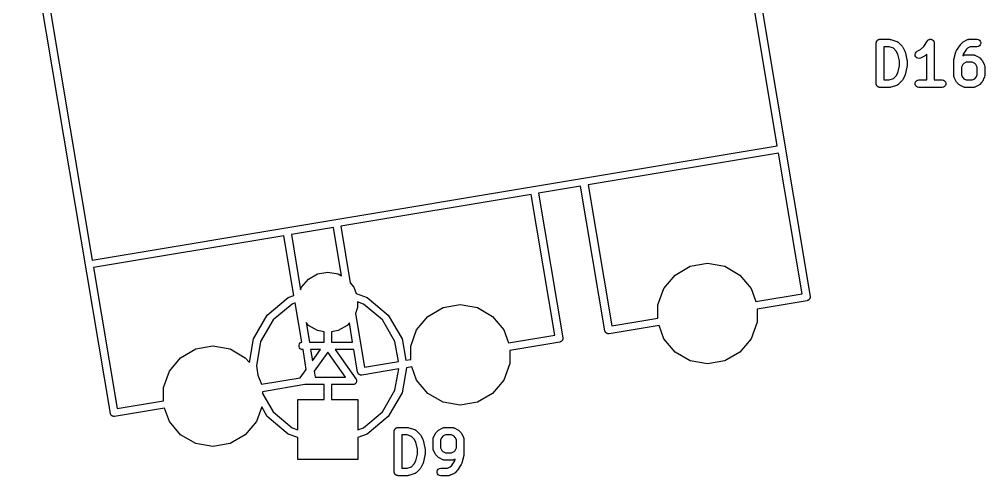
# Model space of a CAD drawing. Extents: x 59 to 126, y -132 to -24.
# Drawn here: x 61.85 to 81.1, y -51.69 to -42.58 of the extents above; entities that cross this region are included whole.
import ezdxf

# ---------------------------------------------------------------- set-up
doc = ezdxf.new("R2010")
doc.units = 0
doc.header["$MEASUREMENT"] = 0
doc.layers.add('BLACK', color=7, linetype='CONTINUOUS')

msp = doc.modelspace()

# ---------------------------------------------------------------- linework, layer by layer
at = {"layer": 'Black'}
for p, q in [((76.9633, -45.1048), (75.6553, -37.2885)), ((75.8032, -37.2637), (77.6187, -48.1129)), ((63.6628, -50.4483), (61.8473, -39.5991)), ((61.9952, -39.5744), (63.3032, -47.3907)), ((78.938, -43.0549), (78.9392, -43.0484)), ((78.938, -43.8677), (78.938, -43.0549)), ((78.9392, -43.0419), (78.9414, -43.0357)), ((78.9392, -43.0484), (78.9392, -43.0419)), ((78.9414, -43.0357), (78.9426, -43.0292)), ((78.9426, -43.0292), (78.9458, -43.0236)), ((78.9458, -43.0236), (78.9481, -43.0174)), ((78.9481, -43.0174), (78.9523, -43.0124)), ((78.9523, -43.0124), (78.9556, -43.0067)), ((78.9556, -43.0067), (78.9606, -43.0025)), ((78.9606, -43.0025), (78.9648, -42.9974)), ((78.9648, -42.9974), (78.9705, -42.9942)), ((78.9705, -42.9942), (78.9755, -42.9899)), ((78.9755, -42.9899), (78.9817, -42.9877)), ((78.9817, -42.9877), (78.9874, -42.9844)), ((78.9874, -42.9844), (78.9938, -42.9833)), ((78.9938, -42.9833), (79, -42.981)), ((79, -42.981), (79.0066, -42.981)), ((79.0066, -42.981), (79.013, -42.9799)), ((79.013, -42.9799), (79.2066, -42.9799)), ((79.2066, -42.9799), (79.2184, -42.982)), ((79.2184, -42.982), (79.2303, -42.9837)), ((79.2303, -42.9837), (79.3464, -43.0224)), ((79.3464, -43.0224), (79.3502, -43.0245)), ((79.3502, -43.0245), (79.3544, -43.0256)), ((79.3544, -43.0256), (79.3616, -43.0307)), ((79.3616, -43.0307), (79.3693, -43.0349)), ((79.3693, -43.0349), (79.3722, -43.0381)), ((79.3722, -43.0381), (79.3757, -43.0406)), ((79.3757, -43.0406), (79.4531, -43.118)), ((79.4531, -43.118), (79.46, -43.1278)), ((79.8201, -43.1868), (79.8837, -43.1232)), ((79.8837, -43.1232), (79.9569, -43.0133)), ((79.9569, -43.0133), (79.9598, -43.0103)), ((79.9598, -43.0103), (79.9619, -43.0067)), ((79.9619, -43.0067), (79.9688, -43.0009)), ((79.9688, -43.0009), (79.9749, -42.9945)), ((79.9749, -42.9945), (79.9787, -42.9926)), ((79.9787, -42.9926), (79.9819, -42.9899)), ((79.9819, -42.9899), (79.9903, -42.9869)), ((79.9903, -42.9869), (79.9983, -42.9829)), ((79.9983, -42.9829), (80.0024, -42.9825)), ((80.0024, -42.9825), (80.0063, -42.981)), ((80.0063, -42.981), (80.0153, -42.981)), ((80.0153, -42.981), (80.0242, -42.98)), ((80.0242, -42.98), (80.0282, -42.981)), ((80.0282, -42.981), (80.0324, -42.981)), ((80.0324, -42.981), (80.0408, -42.9841)), ((80.0408, -42.9841), (80.0495, -42.9862)), ((80.0495, -42.9862), (80.0529, -42.9885)), ((80.0529, -42.9885), (80.0569, -42.9899)), ((80.0569, -42.9899), (80.0637, -42.9957)), ((80.0637, -42.9957), (80.0712, -43.0007)), ((80.0712, -43.0007), (80.0736, -43.004)), ((80.0736, -43.004), (80.0768, -43.0067)), ((80.0768, -43.0067), (80.0813, -43.0144)), ((80.0813, -43.0144), (80.0866, -43.0217)), ((80.0866, -43.0217), (80.0878, -43.0256)), ((80.0878, -43.0256), (80.0898, -43.0292)), ((80.0898, -43.0292), (80.0914, -43.0381)), ((80.0914, -43.0381), (80.0939, -43.0467)), ((80.0939, -43.0467), (80.0936, -43.0508)), ((80.0936, -43.0508), (80.0944, -43.0549)), ((80.0944, -43.0549), (80.0944, -43.7927)), ((80.5375, -43.2068), (80.6149, -43.0907)), ((80.6149, -43.0907), (80.62, -43.0853)), ((80.62, -43.0853), (80.6243, -43.0793)), ((80.6243, -43.0793), (80.663, -43.0406)), ((80.663, -43.0406), (80.6728, -43.0337)), ((80.6728, -43.0337), (80.6825, -43.0265)), ((80.6825, -43.0265), (80.7599, -42.9878)), ((80.7599, -42.9878), (80.764, -42.9866)), ((80.764, -42.9866), (80.7678, -42.9844)), ((80.7678, -42.9844), (80.7765, -42.9829)), ((80.7765, -42.9829), (80.7849, -42.9804)), ((80.7849, -42.9804), (80.7892, -42.9806)), ((80.7892, -42.9806), (80.7934, -42.9799)), ((80.7934, -42.9799), (80.9483, -42.9799)), ((80.9483, -42.9799), (80.9739, -42.9844)), ((80.9739, -43.1254), (80.9483, -43.1299)), ((80.9739, -42.9844), (80.9965, -42.9974)), ((80.9965, -43.1123), (80.9739, -43.1254)), ((80.9965, -42.9974), (81.0132, -43.0174)), ((81.0132, -43.0924), (80.9965, -43.1123)), ((81.0132, -43.0174), (81.0221, -43.0419)), ((81.0221, -43.0679), (81.0132, -43.0924)), ((81.0221, -43.0419), (81.0221, -43.0679)), ((79.088, -43.1299), (79.088, -43.7927)), ((79.1944, -43.1299), (79.088, -43.1299)), ((79.2822, -43.1592), (79.1944, -43.1299)), ((79.3384, -43.2154), (79.2822, -43.1592)), ((79.368, -43.2746), (79.3384, -43.2154)), ((79.4025, -43.4125), (79.368, -43.2746)), ((79.46, -43.1278), (79.4672, -43.1375)), ((79.4672, -43.1375), (79.5059, -43.2149)), ((79.5059, -43.2149), (79.5082, -43.2227)), ((79.5082, -43.2227), (79.5115, -43.2302)), ((79.5115, -43.2302), (79.5502, -43.385)), ((79.7123, -43.2826), (79.7183, -43.2573)), ((79.7152, -43.3085), (79.7123, -43.2826)), ((79.7269, -43.3318), (79.7152, -43.3085)), ((79.7183, -43.2573), (79.7327, -43.2356)), ((79.7327, -43.2356), (79.7536, -43.22)), ((79.7536, -43.22), (79.8201, -43.1868)), ((79.8981, -43.3155), (79.8207, -43.3542)), ((79.9077, -43.3083), (79.8981, -43.3155)), ((79.9176, -43.3015), (79.9077, -43.3083)), ((79.9444, -43.2747), (79.9176, -43.3015)), ((79.9444, -43.7927), (79.9444, -43.2747)), ((80.4885, -43.385), (80.5272, -43.2302)), ((80.5272, -43.2302), (80.5324, -43.2185)), ((80.5324, -43.2185), (80.5375, -43.2068)), ((80.6695, -43.2792), (80.6625, -43.3075)), ((80.6625, -43.3075), (80.6825, -43.2975)), ((80.7356, -43.1801), (80.6695, -43.2792)), ((80.6825, -43.2975), (80.6866, -43.2962)), ((80.6866, -43.2962), (80.6904, -43.2941)), ((80.6904, -43.2941), (80.699, -43.2925)), ((80.699, -43.2925), (80.7075, -43.29)), ((80.7075, -43.29), (80.7118, -43.2903)), ((80.7118, -43.2903), (80.716, -43.2895)), ((80.716, -43.2895), (80.8709, -43.2895)), ((80.7605, -43.1552), (80.7356, -43.1801)), ((80.8112, -43.1299), (80.7605, -43.1552)), ((80.9483, -43.1299), (80.8112, -43.1299)), ((80.8709, -43.2895), (80.8751, -43.2903)), ((80.8751, -43.2903), (80.8794, -43.29)), ((80.8794, -43.29), (80.8879, -43.2925)), ((80.8879, -43.2925), (80.8965, -43.2941)), ((80.8965, -43.2941), (80.9003, -43.2962)), ((80.9003, -43.2962), (80.9044, -43.2975)), ((80.9044, -43.2975), (80.9818, -43.3362)), ((79.368, -43.648), (79.4025, -43.5101)), ((79.4025, -43.5101), (79.4025, -43.4125)), ((79.5502, -43.385), (79.5509, -43.3942)), ((79.5509, -43.3942), (79.5525, -43.4032)), ((79.5525, -43.4032), (79.5525, -43.5194)), ((79.7458, -43.3497), (79.7269, -43.3318)), ((79.7697, -43.3601), (79.7458, -43.3497)), ((79.7957, -43.3616), (79.7697, -43.3601)), ((79.8207, -43.3542), (79.7957, -43.3616)), ((80.4862, -43.4032), (80.4878, -43.3942)), ((80.4862, -43.7129), (80.4862, -43.4032)), ((80.4878, -43.3942), (80.4885, -43.385)), ((80.6616, -43.4864), (80.6362, -43.5371)), ((80.6831, -43.4649), (80.6616, -43.4864)), ((80.7337, -43.4395), (80.6831, -43.4649)), ((80.8532, -43.4395), (80.7337, -43.4395)), ((80.9038, -43.4649), (80.8532, -43.4395)), ((80.9253, -43.4864), (80.9038, -43.4649)), ((80.9507, -43.5371), (80.9253, -43.4864)), ((80.9818, -43.3362), (80.9915, -43.3433)), ((80.9915, -43.3433), (81.0013, -43.3502)), ((81.0013, -43.3502), (81.04, -43.3889)), ((81.04, -43.3889), (81.0469, -43.3988)), ((81.0469, -43.3988), (81.0541, -43.4084)), ((81.0541, -43.4084), (81.0928, -43.4858)), ((81.0928, -43.4858), (81.094, -43.49)), ((81.094, -43.49), (81.0962, -43.4937)), ((81.0962, -43.4937), (81.0977, -43.5024)), ((81.0977, -43.5024), (81.1002, -43.5108)), ((81.1002, -43.5108), (81.0999, -43.5151)), ((79.3384, -43.7072), (79.368, -43.648)), ((79.5082, -43.6999), (79.5059, -43.7077)), ((79.5115, -43.6924), (79.5082, -43.6999)), ((79.5502, -43.5375), (79.5115, -43.6924)), ((79.5509, -43.5284), (79.5502, -43.5375)), ((79.5525, -43.5194), (79.5509, -43.5284)), ((80.6362, -43.5371), (80.6362, -43.6952)), ((80.6362, -43.6952), (80.6616, -43.7459)), ((80.9253, -43.7459), (80.9507, -43.6952)), ((80.9507, -43.6952), (80.9507, -43.5371)), ((81.0999, -43.5151), (81.1007, -43.5194)), ((81.1007, -43.5194), (81.1007, -43.7129)), ((78.9392, -43.8742), (78.938, -43.8677)), ((78.9392, -43.8807), (78.9392, -43.8742)), ((78.9414, -43.8869), (78.9392, -43.8807)), ((78.9426, -43.8933), (78.9414, -43.8869)), ((78.9458, -43.899), (78.9426, -43.8933)), ((79.088, -43.7927), (79.1944, -43.7927)), ((79.1944, -43.7927), (79.2822, -43.7634)), ((79.2822, -43.7634), (79.3384, -43.7072)), ((79.3544, -43.897), (79.3502, -43.8981)), ((79.3616, -43.8919), (79.3544, -43.897)), ((79.3693, -43.8877), (79.3616, -43.8919)), ((79.3722, -43.8845), (79.3693, -43.8877)), ((79.3757, -43.882), (79.3722, -43.8845)), ((79.4531, -43.8046), (79.3757, -43.882)), ((79.46, -43.7948), (79.4531, -43.8046)), ((79.4672, -43.7851), (79.46, -43.7948)), ((79.5059, -43.7077), (79.4672, -43.7851)), ((79.7133, -43.8547), (79.7222, -43.8302)), ((79.7133, -43.8807), (79.7133, -43.8547)), ((79.7222, -43.9052), (79.7133, -43.8807)), ((79.7222, -43.8302), (79.7389, -43.8102)), ((79.7389, -43.8102), (79.7615, -43.7972)), ((79.7615, -43.7972), (79.7871, -43.7927)), ((79.7871, -43.7927), (79.9444, -43.7927)), ((80.0944, -43.7927), (80.2516, -43.7927)), ((80.2516, -43.7927), (80.2772, -43.7972)), ((80.2772, -43.7972), (80.2998, -43.8102)), ((80.2998, -43.8102), (80.3165, -43.8302)), ((80.3165, -43.8302), (80.3254, -43.8547)), ((80.3254, -43.8807), (80.3165, -43.9052)), ((80.3254, -43.8547), (80.3254, -43.8807)), ((80.487, -43.7171), (80.4862, -43.7129)), ((80.4867, -43.7214), (80.487, -43.7171)), ((80.4892, -43.7299), (80.4867, -43.7214)), ((80.4907, -43.7385), (80.4892, -43.7299)), ((80.4929, -43.7423), (80.4907, -43.7385)), ((80.4941, -43.7464), (80.4929, -43.7423)), ((80.5328, -43.8238), (80.4941, -43.7464)), ((80.54, -43.8335), (80.5328, -43.8238)), ((80.5469, -43.8433), (80.54, -43.8335)), ((80.5856, -43.882), (80.5469, -43.8433)), ((80.5954, -43.8889), (80.5856, -43.882)), ((80.6051, -43.8961), (80.5954, -43.8889)), ((80.6825, -43.9348), (80.6051, -43.8961)), ((80.6616, -43.7459), (80.6831, -43.7674)), ((80.6831, -43.7674), (80.7337, -43.7927)), ((80.7337, -43.7927), (80.8532, -43.7927)), ((80.8532, -43.7927), (80.9038, -43.7674)), ((80.9038, -43.7674), (80.9253, -43.7459)), ((80.9818, -43.8961), (80.9044, -43.9348)), ((80.9915, -43.8889), (80.9818, -43.8961)), ((81.0013, -43.882), (80.9915, -43.8889)), ((81.04, -43.8433), (81.0013, -43.882)), ((81.0469, -43.8335), (81.04, -43.8433)), ((81.0541, -43.8238), (81.0469, -43.8335)), ((81.0928, -43.7464), (81.0541, -43.8238)), ((81.094, -43.7423), (81.0928, -43.7464)), ((81.0962, -43.7385), (81.094, -43.7423)), ((81.0977, -43.7299), (81.0962, -43.7385)), ((81.1002, -43.7214), (81.0977, -43.7299)), ((81.1007, -43.7129), (81.0999, -43.7171)), ((81.0999, -43.7171), (81.1002, -43.7214)), ((78.9481, -43.9052), (78.9458, -43.899)), ((78.9523, -43.9102), (78.9481, -43.9052)), ((78.9556, -43.9159), (78.9523, -43.9102)), ((78.9606, -43.9201), (78.9556, -43.9159)), ((78.9648, -43.9251), (78.9606, -43.9201)), ((78.9705, -43.9284), (78.9648, -43.9251)), ((78.9755, -43.9326), (78.9705, -43.9284)), ((78.9817, -43.9349), (78.9755, -43.9326)), ((78.9874, -43.9382), (78.9817, -43.9349)), ((78.9938, -43.9393), (78.9874, -43.9382)), ((79, -43.9416), (78.9938, -43.9393)), ((79.0066, -43.9416), (79, -43.9416)), ((79.013, -43.9427), (79.0066, -43.9416)), ((79.2066, -43.9427), (79.013, -43.9427)), ((79.2184, -43.9406), (79.2066, -43.9427)), ((79.2303, -43.9388), (79.2184, -43.9406)), ((79.3464, -43.9001), (79.2303, -43.9388)), ((79.3502, -43.8981), (79.3464, -43.9001)), ((79.7389, -43.9251), (79.7222, -43.9052)), ((79.7615, -43.9382), (79.7389, -43.9251)), ((79.7871, -43.9427), (79.7615, -43.9382)), ((80.2516, -43.9427), (79.7871, -43.9427)), ((80.2772, -43.9382), (80.2516, -43.9427)), ((80.2998, -43.9251), (80.2772, -43.9382)), ((80.3165, -43.9052), (80.2998, -43.9251)), ((80.6866, -43.936), (80.6825, -43.9348)), ((80.6904, -43.9382), (80.6866, -43.936)), ((80.699, -43.9397), (80.6904, -43.9382)), ((80.7075, -43.9422), (80.699, -43.9397)), ((80.7118, -43.9419), (80.7075, -43.9422)), ((80.716, -43.9427), (80.7118, -43.9419)), ((80.8709, -43.9427), (80.716, -43.9427)), ((80.8751, -43.9419), (80.8709, -43.9427)), ((80.8794, -43.9422), (80.8751, -43.9419)), ((80.8879, -43.9397), (80.8794, -43.9422)), ((80.8965, -43.9382), (80.8879, -43.9397)), ((80.9003, -43.936), (80.8965, -43.9382)), ((80.9044, -43.9348), (80.9003, -43.936)), ((63.3032, -47.3907), (76.9633, -45.1048)), ((76.988, -45.2527), (73.1908, -45.8882)), ((77.4584, -48.0636), (76.988, -45.2527)), ((73.0429, -45.9129), (72.2045, -46.0532)), ((73.5256, -48.7978), (73.0429, -45.9129)), ((73.1908, -45.8882), (73.6612, -48.6991)), ((72.0566, -46.078), (68.2594, -46.7134)), ((72.527, -48.8889), (72.0566, -46.078)), ((72.2045, -46.0532), (72.6873, -48.9381)), ((68.1115, -46.7382), (67.2731, -46.8784)), ((68.2729, -47.7026), (68.1115, -46.7382)), ((68.2594, -46.7134), (68.4481, -47.8413)), ((67.1252, -46.9032), (63.328, -47.5386)), ((67.3246, -48.0952), (67.1252, -46.9032)), ((67.2731, -46.8784), (67.4582, -47.9844)), ((63.328, -47.5386), (63.7984, -50.3496)), ((74.9273, -47.6868), (75.229, -47.5125)), ((75.229, -47.5125), (75.5722, -47.452)), ((75.5722, -47.452), (75.9153, -47.5125)), ((75.9153, -47.5125), (76.2171, -47.6868)), ((67.6129, -47.7686), (67.794, -47.664)), ((67.794, -47.664), (68, -47.6277)), ((68, -47.6277), (68.206, -47.664)), ((68.206, -47.664), (68.2729, -47.7026)), ((74.7033, -47.9537), (74.9273, -47.6868)), ((76.2171, -47.6868), (76.4411, -47.9537)), ((67.4582, -47.9844), (67.4784, -47.9289)), ((67.4784, -47.9289), (67.6129, -47.7686)), ((68.4481, -47.8413), (68.5216, -47.9289)), ((68.5216, -47.9289), (68.5679, -48.0561)), ((67.2125, -48.136), (67.3246, -48.0952)), ((68.5679, -48.0561), (68.7875, -48.136)), ((74.5841, -48.2811), (74.7033, -47.9537)), ((76.4411, -47.9537), (76.5372, -48.2178)), ((76.5372, -48.2178), (77.4584, -48.0636)), ((77.6186, -48.1323), (77.6185, -48.1389)), ((77.6198, -48.1259), (77.6186, -48.1323)), ((77.6187, -48.1129), (77.6187, -48.1194)), ((77.6187, -48.1194), (77.6198, -48.1259)), ((66.7935, -48.4876), (67.2125, -48.136)), ((67.2875, -48.2659), (66.9084, -48.584)), ((67.3494, -48.2434), (67.2875, -48.2659)), ((67.4808, -49.0284), (67.3494, -48.2434)), ((68.7125, -48.2659), (68.5931, -48.2225)), ((68.5931, -48.2225), (68.5931, -48.3346)), ((69.0916, -48.584), (68.7125, -48.2659)), ((68.7875, -48.136), (69.2065, -48.4876)), ((70.2976, -48.3378), (70.6408, -48.2773)), ((70.6408, -48.2773), (70.9839, -48.3378)), ((74.5841, -48.5446), (74.5841, -48.2811)), ((77.5571, -48.1992), (76.5603, -48.366)), ((77.5633, -48.197), (77.5571, -48.1992)), ((77.5698, -48.1959), (77.5633, -48.197)), ((77.5755, -48.1927), (77.5698, -48.1959)), ((77.5817, -48.1905), (77.5755, -48.1927)), ((77.5868, -48.1863), (77.5817, -48.1905)), ((77.5925, -48.1831), (77.5868, -48.1863)), ((77.5967, -48.1781), (77.5925, -48.1831)), ((77.6018, -48.1739), (77.5967, -48.1781)), ((77.6051, -48.1683), (77.6018, -48.1739)), ((77.6094, -48.1633), (77.6051, -48.1683)), ((77.6117, -48.1572), (77.6094, -48.1633)), ((77.615, -48.1515), (77.6117, -48.1572)), ((77.6162, -48.145), (77.615, -48.1515)), ((77.6185, -48.1389), (77.6162, -48.145)), ((66.52, -48.9613), (66.7935, -48.4876)), ((68.5931, -48.3346), (68.5504, -48.4521)), ((68.5504, -48.4521), (68.7298, -49.5243)), ((69.2065, -48.4876), (69.48, -48.9613)), ((69.7719, -48.7789), (69.9958, -48.512)), ((69.9958, -48.512), (70.2976, -48.3378)), ((70.9839, -48.3378), (71.2857, -48.512)), ((71.2857, -48.512), (71.5097, -48.7789)), ((76.5603, -48.366), (76.5603, -48.6296)), ((66.9084, -48.584), (66.6609, -49.0126)), ((67.6129, -48.6914), (67.5674, -48.6373)), ((67.5674, -48.6373), (67.6323, -49.025)), ((67.794, -48.796), (67.6129, -48.6914)), ((68.3871, -48.6914), (68.206, -48.796)), ((68.4298, -48.6405), (68.3871, -48.6914)), ((68.4941, -49.025), (68.4298, -48.6405)), ((69.3391, -49.0126), (69.0916, -48.584)), ((74.6072, -48.6929), (73.612, -48.8594)), ((73.6612, -48.6991), (74.5841, -48.5446)), ((74.7033, -48.957), (74.6072, -48.6929)), ((76.5603, -48.6296), (76.4411, -48.957)), ((67.925, -48.8191), (67.794, -48.796)), ((67.925, -49.025), (67.925, -48.8191)), ((68.206, -48.796), (68.075, -48.8191)), ((68.075, -48.8191), (68.075, -49.025)), ((69.6527, -49.1063), (69.7719, -48.7789)), ((71.5097, -48.7789), (71.6058, -49.043)), ((71.6058, -49.043), (72.527, -48.8889)), ((73.5278, -48.804), (73.5256, -48.7978)), ((73.5289, -48.8105), (73.5278, -48.804)), ((73.5322, -48.8162), (73.5289, -48.8105)), ((73.5343, -48.8224), (73.5322, -48.8162)), ((73.5385, -48.8274), (73.5343, -48.8224)), ((73.5417, -48.8331), (73.5385, -48.8274)), ((73.5467, -48.8374), (73.5417, -48.8331)), ((73.5509, -48.8425), (73.5467, -48.8374)), ((73.5566, -48.8458), (73.5509, -48.8425)), ((73.5616, -48.85), (73.5566, -48.8458)), ((73.5677, -48.8523), (73.5616, -48.85)), ((73.5734, -48.8557), (73.5677, -48.8523)), ((73.5798, -48.8569), (73.5734, -48.8557)), ((73.5859, -48.8592), (73.5798, -48.8569)), ((73.5925, -48.8592), (73.5859, -48.8592)), ((73.599, -48.8604), (73.5925, -48.8592)), ((73.6054, -48.8593), (73.599, -48.8604)), ((73.612, -48.8594), (73.6054, -48.8593)), ((66.4364, -49.4352), (66.52, -48.9613)), ((66.6609, -49.0126), (66.575, -49.5)), ((67.4261, -49.087), (67.435, -49.0625)), ((67.4261, -49.113), (67.4261, -49.087)), ((67.435, -49.0625), (67.4518, -49.0425)), ((67.4518, -49.0425), (67.4743, -49.0295)), ((67.4743, -49.0295), (67.4808, -49.0284)), ((67.6323, -49.025), (67.925, -49.025)), ((68.075, -49.025), (68.4941, -49.025)), ((69.4092, -49.4106), (69.3391, -49.0126)), ((69.48, -48.9613), (69.5549, -49.3862)), ((72.6257, -49.0244), (71.6288, -49.1913)), ((72.6319, -49.0223), (72.6257, -49.0244)), ((72.6384, -49.0212), (72.6319, -49.0223)), ((72.6441, -49.0179), (72.6384, -49.0212)), ((72.6503, -49.0158), (72.6441, -49.0179)), ((72.6553, -49.0116), (72.6503, -49.0158)), ((72.661, -49.0083), (72.6553, -49.0116)), ((72.6653, -49.0034), (72.661, -49.0083)), ((72.6704, -48.9992), (72.6653, -49.0034)), ((72.6737, -48.9935), (72.6704, -48.9992)), ((72.678, -48.9885), (72.6737, -48.9935)), ((72.6803, -48.9824), (72.678, -48.9885)), ((72.6836, -48.9767), (72.6803, -48.9824)), ((72.6848, -48.9703), (72.6836, -48.9767)), ((72.6871, -48.9641), (72.6848, -48.9703)), ((72.6883, -48.9511), (72.6871, -48.9576)), ((72.6871, -48.9576), (72.6871, -48.9641)), ((72.6873, -48.9381), (72.6872, -48.9446)), ((72.6872, -48.9446), (72.6883, -48.9511)), ((74.9273, -49.2239), (74.7033, -48.957)), ((76.4411, -48.957), (76.2171, -49.2239)), ((65.0644, -49.3372), (65.3662, -49.163)), ((65.3662, -49.163), (65.7093, -49.1025)), ((65.7093, -49.1025), (66.0525, -49.163)), ((66.0525, -49.163), (66.3542, -49.3372)), ((67.435, -49.1375), (67.4261, -49.113)), ((67.4518, -49.1575), (67.435, -49.1375)), ((67.4743, -49.1705), (67.4518, -49.1575)), ((67.5, -49.175), (67.4743, -49.1705)), ((67.5053, -49.175), (67.5, -49.175)), ((67.5716, -49.5708), (67.5053, -49.175)), ((67.6574, -49.175), (67.6948, -49.3983)), ((67.8543, -49.175), (67.6574, -49.175)), ((67.6948, -49.3983), (67.8543, -49.175)), ((68, -49.229), (67.7298, -49.6074)), ((68.3543, -49.725), (68, -49.229)), ((68.5, -49.175), (68.1457, -49.175)), ((68.1457, -49.175), (68.561, -49.7564)), ((68.5187, -49.1717), (68.5, -49.175)), ((68.5942, -49.623), (68.5187, -49.1717)), ((69.6527, -49.3699), (69.6527, -49.1063)), ((71.6288, -49.1913), (71.6288, -49.4548)), ((75.229, -49.3981), (74.9273, -49.2239)), ((76.2171, -49.2239), (75.9153, -49.3981)), ((64.8404, -49.6042), (65.0644, -49.3372)), ((66.3542, -49.3372), (66.4364, -49.4352)), ((68.7298, -49.5243), (69.4092, -49.4106)), ((69.5549, -49.3862), (69.6527, -49.3699)), ((71.6288, -49.4548), (71.5097, -49.7822)), ((75.5722, -49.4586), (75.229, -49.3981)), ((75.9153, -49.3981), (75.5722, -49.4586)), ((64.7213, -49.9316), (64.8404, -49.6042)), ((66.575, -49.5), (66.6076, -49.6848)), ((67.452, -49.7381), (67.5716, -49.5708)), ((67.7298, -49.6074), (67.7495, -49.725)), ((68.5964, -49.6292), (68.5942, -49.623)), ((68.5975, -49.6357), (68.5964, -49.6292)), ((68.6007, -49.6414), (68.5975, -49.6357)), ((68.6029, -49.6476), (68.6007, -49.6414)), ((68.6071, -49.6527), (68.6029, -49.6476)), ((68.6103, -49.6584), (68.6071, -49.6527)), ((68.6153, -49.6626), (68.6103, -49.6584)), ((68.6195, -49.6677), (68.6153, -49.6626)), ((68.6251, -49.671), (68.6195, -49.6677)), ((68.6301, -49.6753), (68.6251, -49.671)), ((69.4141, -49.5619), (68.6806, -49.6846)), ((69.3391, -49.9874), (69.4141, -49.5619)), ((69.5686, -49.536), (69.48, -50.0387)), ((69.6757, -49.5181), (69.5686, -49.536)), ((69.7719, -49.7822), (69.6757, -49.5181)), ((66.6076, -49.6848), (66.6744, -49.8683)), ((66.6744, -49.8683), (67.452, -49.7381)), ((67.7495, -49.725), (68.3543, -49.725)), ((68.54, -49.8622), (68.5323, -49.8677)), ((68.5482, -49.8575), (68.54, -49.8622)), ((68.5506, -49.8547), (68.5482, -49.8575)), ((68.5535, -49.8525), (68.5506, -49.8547)), ((68.5589, -49.8447), (68.5535, -49.8525)), ((68.565, -49.8375), (68.5589, -49.8447)), ((68.561, -49.7564), (68.5626, -49.7597)), ((68.5626, -49.7597), (68.565, -49.7625)), ((68.565, -49.7625), (68.5682, -49.7714)), ((68.5662, -49.8341), (68.565, -49.8375)), ((68.5683, -49.8311), (68.5662, -49.8341)), ((68.5682, -49.7714), (68.5723, -49.7799)), ((68.5706, -49.8219), (68.5683, -49.8311)), ((68.5739, -49.813), (68.5706, -49.8219)), ((68.5723, -49.7799), (68.5726, -49.7835)), ((68.5726, -49.7835), (68.5739, -49.787)), ((68.5739, -49.787), (68.5739, -49.7964)), ((68.5739, -49.7964), (68.5748, -49.8058)), ((68.5748, -49.8058), (68.5739, -49.8094)), ((68.5739, -49.8094), (68.5739, -49.813)), ((68.6363, -49.6776), (68.6301, -49.6753)), ((68.6419, -49.6809), (68.6363, -49.6776)), ((68.6484, -49.6821), (68.6419, -49.6809)), ((68.6545, -49.6844), (68.6484, -49.6821)), ((68.6611, -49.6845), (68.6545, -49.6844)), ((68.6675, -49.6857), (68.6611, -49.6845)), ((68.674, -49.6846), (68.6675, -49.6857)), ((68.6806, -49.6846), (68.674, -49.6846)), ((69.9958, -50.0491), (69.7719, -49.7822)), ((71.5097, -49.7822), (71.2857, -50.0491)), ((64.7213, -50.1951), (64.7213, -49.9316)), ((67.543, -49.875), (66.6974, -50.0165)), ((66.6974, -50.0165), (66.6974, -50.0505)), ((66.6974, -50.0505), (66.9084, -50.416)), ((67.925, -49.875), (67.543, -49.875)), ((67.925, -50.17), (67.925, -49.875)), ((68.5, -49.875), (68.075, -49.875)), ((68.075, -49.875), (68.075, -50.17)), ((68.5036, -49.8744), (68.5, -49.875)), ((68.5072, -49.8746), (68.5036, -49.8744)), ((68.5163, -49.8721), (68.5072, -49.8746)), ((68.5257, -49.8705), (68.5163, -49.8721)), ((68.5288, -49.8687), (68.5257, -49.8705)), ((68.5323, -49.8677), (68.5288, -49.8687)), ((69.0916, -50.416), (69.3391, -49.9874)), ((69.48, -50.0387), (69.2065, -50.5124)), ((70.2976, -50.2234), (69.9958, -50.0491)), ((71.2857, -50.0491), (70.9839, -50.2234)), ((63.7984, -50.3496), (64.7213, -50.1951)), ((67.4, -50.775), (67.4, -50.17)), ((67.4, -50.17), (67.925, -50.17)), ((68.075, -50.17), (68.6, -50.17)), ((68.6, -50.17), (68.6, -50.775)), ((70.6408, -50.2839), (70.2976, -50.2234)), ((70.9839, -50.2234), (70.6408, -50.2839)), ((64.7443, -50.3433), (63.7491, -50.5099)), ((64.8404, -50.6075), (64.7443, -50.3433)), ((66.6827, -50.3205), (66.5782, -50.6075)), ((66.7935, -50.5124), (66.6827, -50.3205)), ((66.9084, -50.416), (67.2875, -50.7341)), ((68.7125, -50.7341), (69.0916, -50.416)), ((63.665, -50.4545), (63.6628, -50.4483)), ((63.6661, -50.4609), (63.665, -50.4545)), ((63.6693, -50.4666), (63.6661, -50.4609)), ((63.6715, -50.4728), (63.6693, -50.4666)), ((63.6757, -50.4779), (63.6715, -50.4728)), ((63.6789, -50.4836), (63.6757, -50.4779)), ((63.6839, -50.4879), (63.6789, -50.4836)), ((63.6881, -50.4929), (63.6839, -50.4879)), ((63.6937, -50.4963), (63.6881, -50.4929)), ((63.6987, -50.5005), (63.6937, -50.4963)), ((63.7048, -50.5028), (63.6987, -50.5005)), ((63.7105, -50.5062), (63.7048, -50.5028)), ((63.7169, -50.5073), (63.7105, -50.5062)), ((63.7231, -50.5096), (63.7169, -50.5073)), ((63.7297, -50.5097), (63.7231, -50.5096)), ((63.7361, -50.5109), (63.7297, -50.5097)), ((63.7426, -50.5098), (63.7361, -50.5109)), ((63.7491, -50.5099), (63.7426, -50.5098)), ((65.0644, -50.8744), (64.8404, -50.6075)), ((66.5782, -50.6075), (66.3542, -50.8744)), ((67.2125, -50.864), (66.7935, -50.5124)), ((69.2065, -50.5124), (68.7875, -50.864)), ((67.2875, -50.7341), (67.4, -50.775)), ((68.6, -50.775), (68.7125, -50.7341)), ((69.3251, -50.8049), (69.3262, -50.7984)), ((69.3251, -51.6177), (69.3251, -50.8049)), ((69.3262, -50.7919), (69.3285, -50.7857)), ((69.3262, -50.7984), (69.3262, -50.7919)), ((69.3285, -50.7857), (69.3296, -50.7792)), ((69.3296, -50.7792), (69.3329, -50.7736)), ((69.3329, -50.7736), (69.3351, -50.7674)), ((69.3351, -50.7674), (69.3393, -50.7624)), ((69.3393, -50.7624), (69.3426, -50.7567)), ((69.3426, -50.7567), (69.3477, -50.7525)), ((69.3477, -50.7525), (69.3519, -50.7474)), ((69.3519, -50.7474), (69.3576, -50.7442)), ((69.3576, -50.7442), (69.3626, -50.7399)), ((69.3626, -50.7399), (69.3687, -50.7377)), ((69.3687, -50.7377), (69.3744, -50.7344)), ((69.3744, -50.7344), (69.3809, -50.7333)), ((69.3809, -50.7333), (69.3871, -50.731)), ((69.3871, -50.731), (69.3936, -50.731)), ((69.3936, -50.731), (69.4001, -50.7299)), ((69.4001, -50.7299), (69.5936, -50.7299)), ((69.5936, -50.7299), (69.6054, -50.732)), ((69.6054, -50.732), (69.6173, -50.7337)), ((69.6173, -50.7337), (69.7334, -50.7724)), ((69.7334, -50.7724), (69.7372, -50.7745)), ((69.7372, -50.7745), (69.7414, -50.7756)), ((69.7414, -50.7756), (69.7486, -50.7807)), ((69.7486, -50.7807), (69.7563, -50.7849)), ((69.7563, -50.7849), (69.7592, -50.7881)), ((69.7592, -50.7881), (69.7627, -50.7906)), ((69.7627, -50.7906), (69.8402, -50.868)), ((70.1598, -50.8293), (70.1985, -50.7906)), ((70.1985, -50.7906), (70.2084, -50.7837)), ((70.2084, -50.7837), (70.218, -50.7765)), ((70.218, -50.7765), (70.2955, -50.7378)), ((70.2955, -50.7378), (70.2996, -50.7366)), ((70.2996, -50.7366), (70.3033, -50.7344)), ((70.3033, -50.7344), (70.312, -50.7329)), ((70.312, -50.7329), (70.3204, -50.7304)), ((70.3204, -50.7304), (70.3247, -50.7306)), ((70.3247, -50.7306), (70.329, -50.7299)), ((70.329, -50.7299), (70.4838, -50.7299)), ((70.4838, -50.7299), (70.4881, -50.7306)), ((70.4881, -50.7306), (70.4924, -50.7304)), ((70.4924, -50.7304), (70.5008, -50.7329)), ((70.5008, -50.7329), (70.5095, -50.7344)), ((70.5095, -50.7344), (70.5132, -50.7366)), ((70.5132, -50.7366), (70.5174, -50.7378)), ((70.5174, -50.7378), (70.5948, -50.7765)), ((70.5948, -50.7765), (70.6044, -50.7837)), ((70.6044, -50.7837), (70.6143, -50.7906)), ((70.6143, -50.7906), (70.653, -50.8293)), ((65.3662, -51.0486), (65.0644, -50.8744)), ((66.3542, -50.8744), (66.0525, -51.0486)), ((67.4, -50.9322), (67.2125, -50.864)), ((67.4, -51.37), (67.4, -50.9322)), ((68.7875, -50.864), (68.6, -50.9322)), ((68.6, -50.9322), (68.6, -51.37)), ((69.4751, -50.8799), (69.4751, -51.5427)), ((69.5814, -50.8799), (69.4751, -50.8799)), ((69.6692, -50.9092), (69.5814, -50.8799)), ((69.7255, -50.9654), (69.6692, -50.9092)), ((69.7551, -51.0246), (69.7255, -50.9654)), ((69.8402, -50.868), (69.8471, -50.8778)), ((69.8471, -50.8778), (69.8542, -50.8875)), ((69.8542, -50.8875), (69.8929, -50.9649)), ((69.8929, -50.9649), (69.8952, -50.9727)), ((69.8952, -50.9727), (69.8986, -50.9802)), ((69.8986, -50.9802), (69.9373, -51.135)), ((70.0992, -50.9597), (70.0999, -50.9555)), ((70.0992, -51.1532), (70.0992, -50.9597)), ((70.0997, -50.9511), (70.1022, -50.9427)), ((70.0999, -50.9555), (70.0997, -50.9511)), ((70.1022, -50.9427), (70.1037, -50.9341)), ((70.1037, -50.9341), (70.1059, -50.9303)), ((70.1059, -50.9303), (70.1071, -50.9262)), ((70.1071, -50.9262), (70.1458, -50.8488)), ((70.1458, -50.8488), (70.153, -50.8391)), ((70.153, -50.8391), (70.1598, -50.8293)), ((70.2745, -50.9267), (70.2492, -50.9774)), ((70.2492, -50.9774), (70.2492, -51.1355)), ((70.296, -50.9052), (70.2745, -50.9267)), ((70.3467, -50.8799), (70.296, -50.9052)), ((70.4661, -50.8799), (70.3467, -50.8799)), ((70.5168, -50.9052), (70.4661, -50.8799)), ((70.5383, -50.9267), (70.5168, -50.9052)), ((70.5636, -50.9774), (70.5383, -50.9267)), ((70.5636, -51.1355), (70.5636, -50.9774)), ((70.653, -50.8293), (70.6599, -50.8391)), ((70.6599, -50.8391), (70.667, -50.8488)), ((70.667, -50.8488), (70.7057, -50.9262)), ((70.7057, -50.9262), (70.7069, -50.9303)), ((70.7069, -50.9303), (70.7091, -50.9341)), ((70.7091, -50.9341), (70.7106, -50.9427)), ((70.7106, -50.9427), (70.7131, -50.9511)), ((70.7131, -50.9511), (70.7129, -50.9555)), ((70.7129, -50.9555), (70.7136, -50.9597)), ((70.7136, -50.9597), (70.7136, -51.2694)), ((65.7093, -51.1091), (65.3662, -51.0486)), ((66.0525, -51.0486), (65.7093, -51.1091)), ((69.7895, -51.1625), (69.7551, -51.0246)), ((69.7895, -51.2601), (69.7895, -51.1625)), ((69.9373, -51.135), (69.9379, -51.1442)), ((69.9379, -51.1442), (69.9395, -51.1532)), ((69.9395, -51.1532), (69.9395, -51.2694)), ((70.0999, -51.1575), (70.0992, -51.1532)), ((70.0997, -51.1618), (70.0999, -51.1575)), ((70.1022, -51.1702), (70.0997, -51.1618)), ((70.1037, -51.1789), (70.1022, -51.1702)), ((70.1059, -51.1826), (70.1037, -51.1789)), ((70.1071, -51.1868), (70.1059, -51.1826)), ((70.1458, -51.2642), (70.1071, -51.1868)), ((70.2492, -51.1355), (70.2745, -51.1862)), ((70.2745, -51.1862), (70.296, -51.2077)), ((70.296, -51.2077), (70.3467, -51.2331)), ((70.4661, -51.2331), (70.5168, -51.2077)), ((70.5168, -51.2077), (70.5383, -51.1862)), ((70.5383, -51.1862), (70.5636, -51.1355)), ((68.6, -51.37), (67.4, -51.37)), ((69.7255, -51.4572), (69.7551, -51.398)), ((69.7551, -51.398), (69.7895, -51.2601)), ((69.9373, -51.2875), (69.8986, -51.4424)), ((69.9379, -51.2784), (69.9373, -51.2875)), ((69.9395, -51.2694), (69.9379, -51.2784)), ((70.153, -51.2738), (70.1458, -51.2642)), ((70.1598, -51.2837), (70.153, -51.2738)), ((70.1985, -51.3224), (70.1598, -51.2837)), ((70.2084, -51.3293), (70.1985, -51.3224)), ((70.218, -51.3364), (70.2084, -51.3293)), ((70.2955, -51.3751), (70.218, -51.3364)), ((70.2996, -51.3764), (70.2955, -51.3751)), ((70.3033, -51.3785), (70.2996, -51.3764)), ((70.312, -51.3801), (70.3033, -51.3785)), ((70.3204, -51.3826), (70.312, -51.3801)), ((70.3247, -51.3823), (70.3204, -51.3826)), ((70.329, -51.3831), (70.3247, -51.3823)), ((70.4838, -51.3831), (70.329, -51.3831)), ((70.3467, -51.2331), (70.4661, -51.2331)), ((70.4642, -51.4925), (70.5303, -51.3934)), ((70.4881, -51.3823), (70.4838, -51.3831)), ((70.4924, -51.3826), (70.4881, -51.3823)), ((70.5008, -51.3801), (70.4924, -51.3826)), ((70.5095, -51.3785), (70.5008, -51.3801)), ((70.5132, -51.3764), (70.5095, -51.3785)), ((70.5174, -51.3751), (70.5132, -51.3764)), ((70.5374, -51.3651), (70.5174, -51.3751)), ((70.5303, -51.3934), (70.5374, -51.3651)), ((70.7114, -51.2875), (70.6727, -51.4424)), ((70.712, -51.2784), (70.7114, -51.2875)), ((70.7136, -51.2694), (70.712, -51.2784)), ((69.4751, -51.5427), (69.5814, -51.5427)), ((69.5814, -51.5427), (69.6692, -51.5134)), ((69.6692, -51.5134), (69.7255, -51.4572)), ((69.8402, -51.5546), (69.7627, -51.632)), ((69.8471, -51.5448), (69.8402, -51.5546)), ((69.8542, -51.5351), (69.8471, -51.5448)), ((69.8929, -51.4577), (69.8542, -51.5351)), ((69.8952, -51.4499), (69.8929, -51.4577)), ((69.8986, -51.4424), (69.8952, -51.4499)), ((70.1777, -51.6047), (70.1866, -51.5802)), ((70.1866, -51.5802), (70.2034, -51.5602)), ((70.2034, -51.5602), (70.2259, -51.5472)), ((70.2259, -51.5472), (70.2516, -51.5427)), ((70.2516, -51.5427), (70.3887, -51.5427)), ((70.3887, -51.5427), (70.4394, -51.5174)), ((70.4394, -51.5174), (70.4642, -51.4925)), ((70.5755, -51.5933), (70.5368, -51.632)), ((70.5798, -51.5872), (70.5755, -51.5933)), ((70.5849, -51.5819), (70.5798, -51.5872)), ((70.6623, -51.4658), (70.5849, -51.5819)), ((70.6675, -51.454), (70.6623, -51.4658)), ((70.6727, -51.4424), (70.6675, -51.454)), ((69.3262, -51.6242), (69.3251, -51.6177)), ((69.3262, -51.6307), (69.3262, -51.6242)), ((69.3285, -51.6369), (69.3262, -51.6307)), ((69.3296, -51.6433), (69.3285, -51.6369)), ((69.3329, -51.649), (69.3296, -51.6433)), ((69.3351, -51.6552), (69.3329, -51.649)), ((69.3393, -51.6602), (69.3351, -51.6552)), ((69.3426, -51.6659), (69.3393, -51.6602)), ((69.3477, -51.6701), (69.3426, -51.6659)), ((69.3519, -51.6751), (69.3477, -51.6701)), ((69.3576, -51.6784), (69.3519, -51.6751)), ((69.3626, -51.6826), (69.3576, -51.6784)), ((69.3687, -51.6849), (69.3626, -51.6826)), ((69.3744, -51.6882), (69.3687, -51.6849)), ((69.3809, -51.6893), (69.3744, -51.6882)), ((69.3871, -51.6916), (69.3809, -51.6893)), ((69.3936, -51.6916), (69.3871, -51.6916)), ((69.4001, -51.6927), (69.3936, -51.6916)), ((69.5936, -51.6927), (69.4001, -51.6927)), ((69.6054, -51.6906), (69.5936, -51.6927)), ((69.6173, -51.6888), (69.6054, -51.6906)), ((69.7334, -51.6501), (69.6173, -51.6888)), ((69.7372, -51.6481), (69.7334, -51.6501)), ((69.7414, -51.647), (69.7372, -51.6481)), ((69.7486, -51.6419), (69.7414, -51.647)), ((69.7563, -51.6377), (69.7486, -51.6419)), ((69.7592, -51.6345), (69.7563, -51.6377)), ((69.7627, -51.632), (69.7592, -51.6345)), ((70.1777, -51.6307), (70.1777, -51.6047)), ((70.1866, -51.6552), (70.1777, -51.6307)), ((70.2034, -51.6751), (70.1866, -51.6552)), ((70.2259, -51.6882), (70.2034, -51.6751)), ((70.2516, -51.6927), (70.2259, -51.6882)), ((70.4064, -51.6927), (70.2516, -51.6927)), ((70.4107, -51.6919), (70.4064, -51.6927)), ((70.415, -51.6922), (70.4107, -51.6919)), ((70.4234, -51.6897), (70.415, -51.6922)), ((70.4321, -51.6882), (70.4234, -51.6897)), ((70.4358, -51.686), (70.4321, -51.6882)), ((70.4399, -51.6848), (70.4358, -51.686)), ((70.5174, -51.6461), (70.4399, -51.6848)), ((70.527, -51.6389), (70.5174, -51.6461)), ((70.5368, -51.632), (70.527, -51.6389))]:
    msp.add_line(p, q, dxfattribs=at)

doc.saveas('drawing.dxf')
